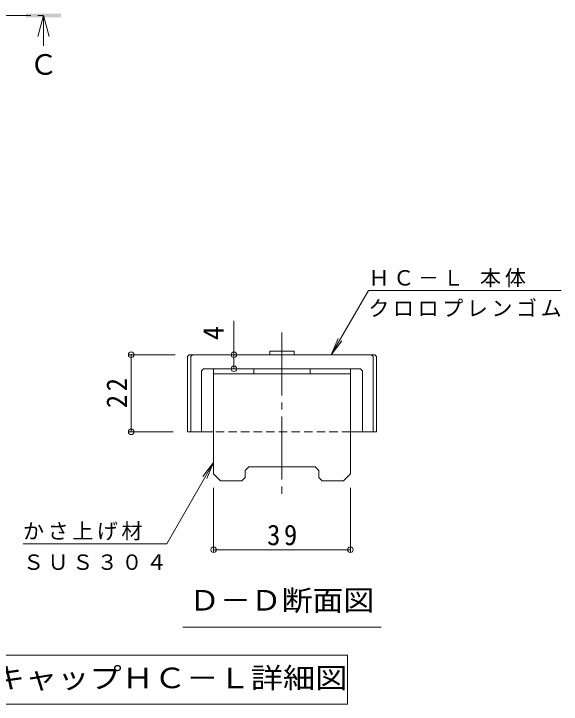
# Model space of a CAD drawing. Units: millimetres on the paper, enlarged 10 times, with parts at other scales. Extents: x -1505 to 1840, y -1938 to 1548.
# Drawn here: x 996 to 1777, y 215 to 1200 of the extents above; entities that cross this region are included whole.
import ezdxf
from ezdxf.enums import TextEntityAlignment as Align

# ---------------------------------------------------------------- set-up
doc = ezdxf.new("R2010")
doc.units = ezdxf.units.MM
doc.header["$LTSCALE"] = 10
doc.header["$PDMODE"] = 32
doc.header["$PDSIZE"] = 8
for name, pattern in [('CHAIN1', [8, 5, -1, 1, -1]), ('CHAIN2', [12, 9, -1, 1, -1]), ('DASHED1', [1.8, 1.2, -0.6])]:
    doc.linetypes.add(name, pattern=pattern)
for name, color, linetype, lineweight in [('D-4', 7, 'Continuous', 9), ('D-5', 7, 'Continuous', 9), ('D-7', 6, 'Continuous', 9), ('D-8', 4, 'Continuous', 9)]:
    doc.layers.add(name, color=color, linetype=linetype, lineweight=lineweight)
doc.styles.add('ＭＳ ゴシック', font='')
doc.styles.get('ＭＳ ゴシック').set_extended_font_data('MS Gothic')

msp = doc.modelspace()

# ---------------------------------------------------------------- linework, layer by layer
at = {"layer": 'D-4'}
for p, q in [((1449.23, 713.77), (1502.13, 805.4)), ((1777.13, 805.4), (1502.13, 805.4)), ((1310.41, 713.77), (1310.41, 762.32)), ((1449.23, 713.77), (1458.79, 736.86)), ((1449.23, 713.77), (1464.44, 733.6)), ((1160.8, 713.77), (1226.4, 713.77)), ((1163.8, 713.77), (1163.8, 603.77)), ((1310.41, 693.77), (1310.41, 713.77)), ((1160.8, 603.77), (1223.89, 603.77)), ((1281.39, 560.02), (1214.48, 444.12)), ((1281.39, 560.02), (1266.18, 540.18)), ((1281.39, 560.02), (1271.83, 536.92)), ((1281.39, 432.51), (1281.39, 523.77)), ((1476.4, 432.51), (1476.4, 523.77)), ((1009.48, 444.12), (1214.48, 444.12)), ((1476.4, 435.51), (1281.39, 435.51))]:
    msp.add_line(p, q, dxfattribs=at)
for p in [(1163.8, 713.77), (1310.41, 713.77), (1310.41, 693.77), (1163.8, 603.77), (1281.39, 435.51), (1476.4, 435.51)]:
    msp.add_point(p, dxfattribs=at)
at = {"layer": 'D-5', "color": 4, "linetype": 'CHAIN1'}
msp.add_line((570.63, 1197.67), (1038.15, 1197.67), dxfattribs=at)
at = {"layer": 'D-5', "color": 4}
for q in [(1030.81, 1167.67), (1046.81, 1167.67), (1038.81, 1154.43)]:
    msp.add_line((1038.81, 1197.67), q, dxfattribs=at)
at = {"layer": 'D-5'}
for p, q in [((1237.4, 324.85), (1520.4, 324.85)), ((808.93, 285.12), (1472.46, 285.12)), ((1472.46, 285.12), (1472.46, 215.12)), ((808.93, 215.12), (1472.46, 215.12))]:
    msp.add_line(p, q, dxfattribs=at)
at = {"layer": 'D-5', "color": 4}
msp.add_solid([(1013.81, 1195.17), (1063.81, 1195.17), (1013.81, 1200.17), (1063.81, 1200.17)], dxfattribs=at)
at = {"layer": 'D-7', "linetype": 'CHAIN2'}
msp.add_line((1378.9, 745.5), (1378.9, 513.38), dxfattribs=at)
at = {"layer": 'D-7'}
for p, q in [((1243.89, 711.27), (1246.4, 713.77)), ((1243.89, 711.27), (1243.89, 603.77)), ((1511.39, 713.77), (1246.4, 713.77)), ((1248.9, 711.27), (1251.4, 713.77)), ((1248.9, 711.27), (1248.9, 603.77)), ((1361.63, 718.77), (1361.63, 713.77)), ((1396.16, 718.77), (1361.63, 718.77)), ((1396.16, 718.77), (1396.16, 713.77)), ((1508.89, 711.27), (1506.39, 713.77)), ((1508.89, 711.27), (1508.89, 603.77)), ((1513.89, 711.27), (1511.39, 713.77)), ((1513.89, 711.27), (1513.89, 603.77)), ((1488.89, 693.77), (1268.89, 693.77)), ((1263.89, 688.77), (1263.89, 603.77)), ((1493.89, 688.77), (1493.89, 603.77)), ((1281.39, 603.77), (1243.89, 603.77)), ((1513.89, 603.77), (1476.4, 603.77))]:
    msp.add_line(p, q, dxfattribs=at)
at = {"layer": 'D-7', "linetype": 'DASHED1'}
msp.add_line((1476.4, 603.77), (1281.39, 603.77), dxfattribs=at)
at = {"layer": 'D-7'}
for centre, start, end in [((1268.89, 688.77), 90, 180), ((1488.89, 688.77), 0, 90)]:
    msp.add_arc(centre, 5, start, end, dxfattribs=at)
at = {"layer": 'D-8'}
for p, q in [((1281.39, 693.77), (1476.4, 693.77)), ((1281.39, 543.77), (1281.39, 693.77)), ((1338.9, 686.27), (1338.9, 693.77)), ((1418.9, 686.27), (1418.9, 693.77)), ((1476.4, 543.77), (1476.4, 693.77)), ((1281.39, 686.27), (1476.4, 686.27)), ((1331.39, 553.77), (1426.4, 553.77)), ((1281.39, 543.77), (1291.39, 533.77)), ((1476.4, 543.77), (1466.4, 533.77)), ((1431.4, 538.77), (1436.4, 533.77)), ((1466.4, 533.77), (1436.4, 533.77))]:
    msp.add_line(p, q, dxfattribs=at)
for points in [[(1326.39, 538.77), (1326.39, 548.77), (1331.39, 553.77)], [(1431.4, 538.77), (1431.4, 548.77), (1426.4, 553.77)], [(1326.39, 538.77), (1321.39, 533.77), (1291.39, 533.77)]]:
    msp.add_lwpolyline(points, dxfattribs=at)

# ---------------------------------------------------------------- texts
at = {"layer": 'D-4', "color": 2, "style": 'ＭＳ ゴシック'}
msp.add_text('4', height=29.33, rotation=90, dxfattribs=at).set_placement((1304.41, 734.72), align=Align.BOTTOM_LEFT)
at = {"layer": 'D-4', "char_height": 21.99, "attachment_point": 7, "style": 'ＭＳ ゴシック'}
for s, insert in [('\\T1.18;ＨＣ－Ｌ\\~本体', (1502.13, 810.06)), ('\\T1.17;クロロプレンゴム', (1502.13, 767.69)), ('\\T1.17;かさ上げ材', (1009.48, 448.77)), ('\\T1.17;ＳＵＳ３０４', (1009.48, 406.4))]:
    msp.add_mtext(s, dxfattribs=dict(at, insert=insert))
at = {"layer": 'D-4', "color": 2, "insert": (1157.8, 637.52), "char_height": 29.33, "attachment_point": 7, "rotation": 90, "style": 'ＭＳ ゴシック'}
msp.add_mtext('\\T1.27;\\W0.95;22', dxfattribs=at)
at = {"layer": 'D-4', "color": 2, "insert": (1357.65, 441.51), "char_height": 29.33, "attachment_point": 7, "style": 'ＭＳ ゴシック'}
msp.add_mtext('\\T1.27;\\W0.95;39', dxfattribs=at)
at = {"layer": 'D-5', "color": 2, "style": 'ＭＳ ゴシック'}
msp.add_text('Ｃ', height=29.33, dxfattribs=at).set_placement((1018.81, 1104.43), align=Align.BOTTOM_LEFT)
for s, width, p in [('Ｄ－Ｄ断面図', 1.1, (1246.4, 339.85)), ('ボルトキャップＨＣ－Ｌ詳細図', 1.15, (828.19, 229.12))]:
    msp.add_text(s, height=29.33, dxfattribs=dict(at, width=width)).set_placement(p, align=Align.BOTTOM_LEFT)

doc.saveas('drawing.dxf')
